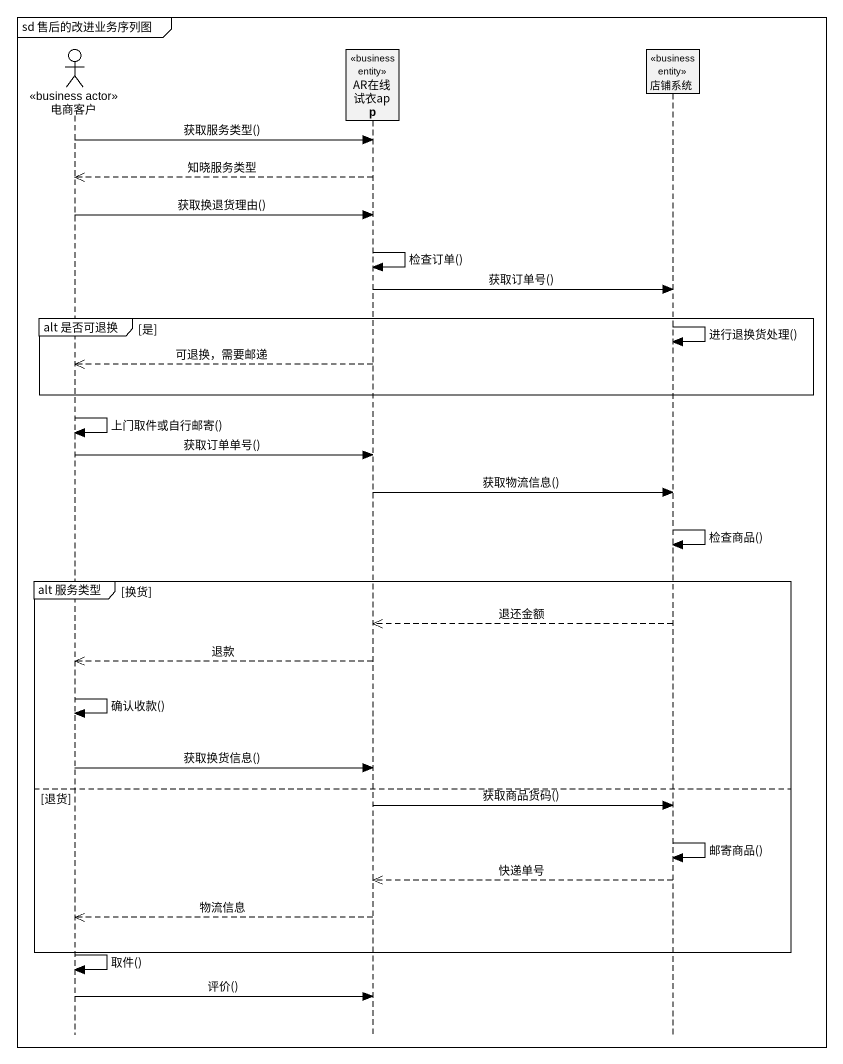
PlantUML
@startuml
mainframe sd 售后的改进业务序列图
hide footbox
actor 电商客户 <<business actor>>
participant AR在线试衣app <<business entity>>
participant 店铺系统 <<business entity>>

电商客户 -> AR在线试衣app : 获取服务类型()
AR在线试衣app -->> 电商客户 : 知晓服务类型
电商客户 -> AR在线试衣app : 获取换退货理由()
AR在线试衣app -> AR在线试衣app : 检查订单()
AR在线试衣app -> 店铺系统 : 获取订单号()
group alt 是否可退换 [是]
  店铺系统 -> 店铺系统 : 进行退换货处理()
  AR在线试衣app -->> 电商客户 : 可退换，需要邮递
end
电商客户 -> 电商客户 : 上门取件或自行邮寄()
电商客户 -> AR在线试衣app : 获取订单单号()
AR在线试衣app -> 店铺系统 : 获取物流信息()
店铺系统 -> 店铺系统 : 检查商品()
group alt 服务类型 [换货]
  店铺系统 -->> AR在线试衣app : 退还金额
  AR在线试衣app -->> 电商客户 : 退款
  电商客户 -> 电商客户 : 确认收款()
  电商客户 -> AR在线试衣app : 获取换货信息()
else 退货
  AR在线试衣app -> 店铺系统 : 获取商品货码()
  店铺系统 -> 店铺系统 : 邮寄商品()
  店铺系统 -->> AR在线试衣app : 快递单号
  AR在线试衣app -->> 电商客户 : 物流信息
end
电商客户 -> 电商客户 : 取件()
电商客户 -> AR在线试衣app : 评价()
@enduml
